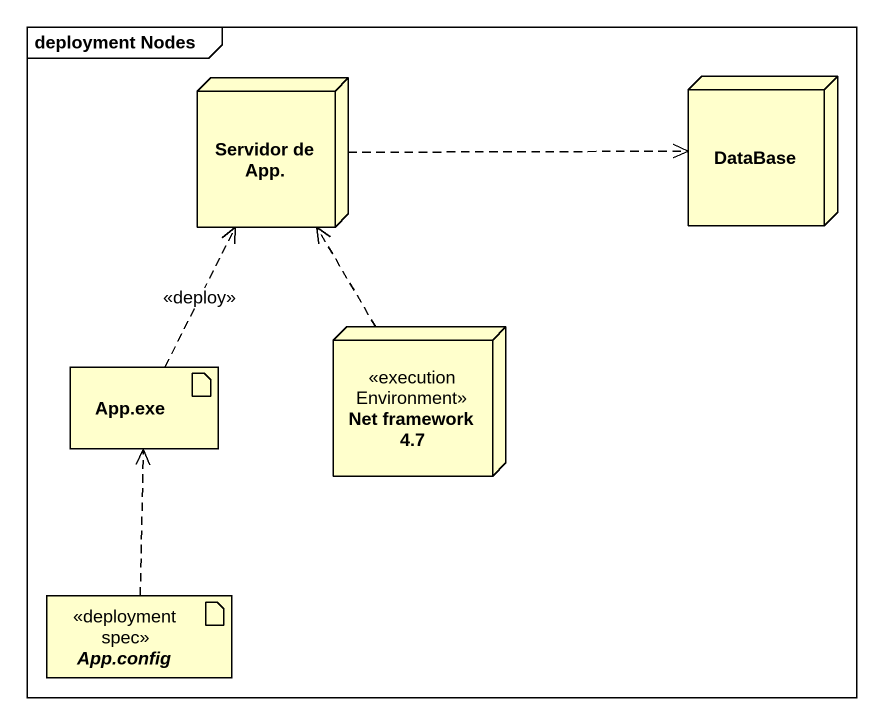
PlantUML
@startuml
mainframe deployment Nodes
node "Servidor de App." as Servidor_de_App
node "DataBase" as DataBase_
artifact "App.exe" as App_exe
node "Net framework 4.7" as Net_framework_4_7 <<executionEnvironment>>
artifact "App.config" as App_config <<deployment spec>>
Servidor_de_App .right.> DataBase_
App_exe .up.> Servidor_de_App : <<deploy>>
Net_framework_4_7 .up.> Servidor_de_App
App_config .up.> App_exe
@enduml
